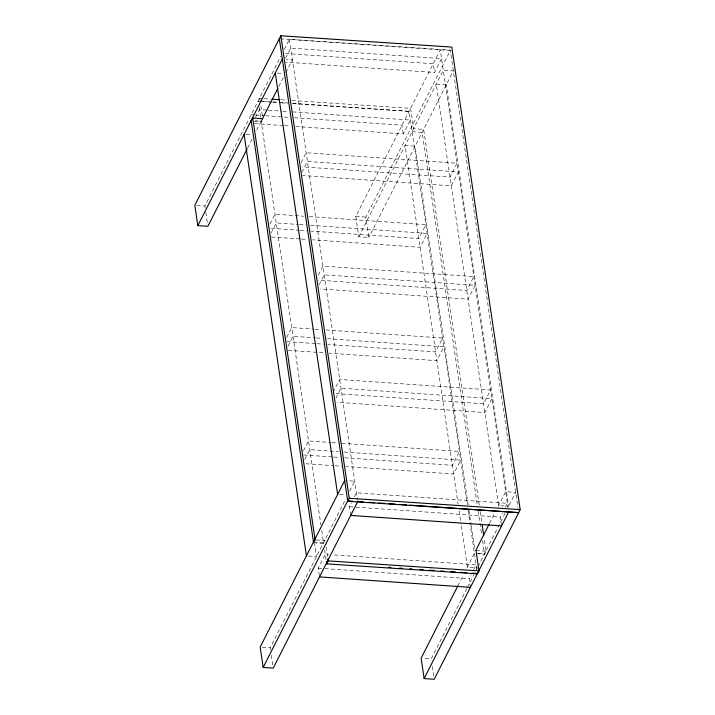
<?xml version="1.0" encoding="UTF-8"?>
<svg xmlns="http://www.w3.org/2000/svg" width="715" height="715" viewBox="0 0 715 715"><rect width="100%" height="100%" fill="white"/><g stroke="black" fill="none" stroke-linecap="round" stroke-linejoin="round"><path stroke-width="0.54" stroke-dasharray="3.58 2.68" d="M205.187 208.101L204.874 205.956L280.825 56.244M284.347 49.308L289.369 39.388L450.334 50.542L365.83 217.101L368.842 237.452L358.787 236.781L355.775 216.439L440.279 49.871L507.999 507.739M263.093 98.581L259.768 98.366L258.258 101.333L261.583 101.557M255.452 117.51L259.474 109.583L267.24 110.119M285.634 58.022L290.665 48.111L441.566 58.594L434.523 72.474L285.839 62.142M247.613 147.978L252.145 139.05M256.667 130.13L261.699 120.218M278.805 86.506L283.328 77.586M285.839 72.626L292.381 59.738L286.349 59.336M262.271 119.7L261.27 121.684L254.227 121.219M269.921 224.135L274.953 214.214L303.804 216.225M301.113 162.662L306.136 152.751L457.046 163.226L450.003 177.106L302.427 166.863M271.217 232.849L276.24 222.937L298.432 224.483M301.9 172.378L307.432 161.465L458.333 171.949L451.29 185.828L302.606 175.506M286.688 337.489L291.72 327.577L313.912 329.115M318.381 275.025L322.903 266.105L473.813 276.589L466.77 290.469L318.086 280.137M287.984 346.212L293.007 336.291L315.199 337.838M319.167 284.74L324.199 274.828L475.1 285.303L468.057 299.183L320.481 288.94M295.706 126.466L403.34 133.946L410.383 120.066L292.766 111.889M358.787 236.781L443.282 70.222L453.337 70.883L368.842 237.452M303.455 450.843L308.487 440.932L330.679 442.469M333.136 392.347L339.67 379.459L490.579 389.943L483.537 403.823L334.852 393.5M304.751 459.566L309.783 449.655L338.624 451.657M335.934 398.094L340.966 388.182L491.866 398.666L484.824 412.546L337.248 402.295M270.538 649.899L270.216 647.754L345.667 499.034M349.689 491.107L354.72 481.195L345.676 480.596M319.346 575.798L318.211 568.166L325.254 554.286L328.587 554.518M350.69 515.417L349.403 506.703L351.414 502.734M354.425 496.782L356.445 492.823L507.346 503.297L505.335 507.266M457.841 585.862L463.374 574.958M466.895 568.014L474.438 553.142L470.363 525.561M489.534 523.398L495.066 512.494M498.078 506.542L505.621 491.67L515.676 492.34L508.133 507.212M470.407 587.373L469.12 578.65L471.131 574.681M473.643 569.73L476.163 564.77L333.02 554.831M501.59 525.9L500.303 517.177L502.314 513.218M466.886 588.508L431.181 658.908L423.137 658.372M467.396 587.516L473.929 574.628M476.449 569.676L477.45 567.692L467.396 567.022L461.193 525.096M477.96 566.7L505.121 513.164M476.512 553.66L484.547 554.188L486.057 551.22L484.1 537.966M280.325 38.789L450.262 50.068L518.026 508.177M277.295 73.082L283.328 73.484M264.201 98.652L270.86 99.099M280.843 99.76L286.384 100.127M291.926 100.493L410.598 108.367L413.61 128.718L423.664 129.379L479.363 505.943M262.691 101.628L271.566 102.218M272.674 102.29L280.441 102.808M281.549 102.88L288.199 103.326M292.641 103.621L409.087 111.343L467.261 504.602M255.166 120.808L261.198 121.21M412.099 131.685L422.154 132.355L477.477 506.372M246.112 134.554L252.145 134.956M196.831 205.419L204.874 205.956M355.775 216.439L365.83 217.101M339.634 494.539L344.666 494.869M316.119 539.941L325.173 540.54L323.663 543.516L315.619 542.989M476.002 550.55L486.057 551.22M313.483 541.997L323.538 542.658L321.741 530.53M478.46 553.41L484.493 553.812M308.451 556.011L316.495 556.547L314.537 543.302M262.173 647.218L270.216 647.754M285.66 53.5L433.236 63.751L434.523 72.474M260.403 101.012L278.162 102.245M279.27 102.325L288.145 102.942M292.587 103.246L409.087 111.343M268.357 110.199L281.665 111.12M282.782 111.2L288.324 111.585M251.144 114.74L254.477 114.972M255.586 115.052L264.461 115.669M265.569 115.741L289.977 117.439M294.419 117.743L402.053 125.223L403.34 133.946M254.656 123.615L283.506 125.617M284.615 125.697L290.165 126.081M309.354 216.609L425.854 224.698L418.82 238.578L311.186 231.106M299.549 224.555L306.199 225.019M310.641 225.323L427.15 233.421L420.107 247.301L312.473 239.82M271.244 228.326L298.977 230.257M300.094 230.337L306.744 230.793M271.423 236.969L300.273 238.98M301.381 239.051L306.932 239.436M315.02 329.195L320.57 329.579M326.12 329.964L442.63 338.052L435.587 351.932L327.953 344.46M316.316 337.909L321.857 338.302M327.407 338.687L443.917 346.775L436.874 360.655L329.24 353.183M286.903 341.609L315.744 343.611M316.861 343.692L323.52 344.156M288.19 350.332L324.807 352.87M331.787 442.549L337.337 442.934M341.779 443.246L459.396 451.415L452.354 465.295L344.719 457.815M344.174 452.041L460.683 460.129L453.641 474.009L346.006 466.538M303.669 454.963L332.52 456.974M333.628 457.046L339.169 457.43M306.065 463.767L333.807 465.688M334.915 465.769L341.573 466.234M349.403 506.703L354.944 507.087M356.061 507.158L500.303 517.177M318.211 568.166L323.761 568.55M324.869 568.631L469.12 578.65M480.176 511.466L481.812 522.504M478.129 510.778L481.776 535.419M482.536 540.567L484.547 554.188M468.155 504.799L415.111 146.235L405.056 145.565L458.1 504.138M468.969 510.322L471.087 524.658M471.248 525.766L474.68 548.932M468.075 510.117L470.193 524.461M474.501 553.526L476.869 569.587M459.075 510.76L461.032 523.997M432.289 666.398L433.71 676.041M289.369 39.388L357.572 500.446M259.768 98.366L260.081 100.502M260.877 105.856L262.62 117.635M326.12 546.966L327.55 556.61M259.152 107.402L320.928 525.007M324.61 549.942L326.549 563.009M205.822 212.382L207.404 223.089M271.325 655.253L272.755 664.887M446.303 84.763L436.248 84.102L498.587 505.55L508.642 506.22L446.303 84.763"/><path stroke-width="1.07" d="M279.315 38.726L347.731 501.251L518.679 512.592L520.18 509.616L451.773 47.092L280.825 35.75L194.82 205.285L197.823 225.636L207.877 226.298L247.113 148.97M197.823 225.636L282.327 59.068M251.215 121.014L252.726 118.038L262.771 118.708M262.199 119.226L277.795 88.49M344.666 480.525L260.162 647.093L263.174 667.435L273.228 668.105L357.732 501.537L363.283 501.921M263.174 667.435L347.678 500.875L352.701 501.206M347.731 501.251L349.242 498.275L280.825 35.75M476.002 550.55L479.014 570.892L477.504 573.868L326.675 563.867L328.185 560.891L327.863 558.746M457.841 585.862L421.126 658.238L424.129 678.58L434.184 679.25L518.688 512.691L409.883 505.156M475.949 550.166L489.024 524.39M424.129 678.58L508.633 512.02M271.968 99.171L279.726 99.689M349.242 498.275L520.18 509.616M328.185 560.891L479.014 570.892M368.824 502.305L374.374 502.699M378.816 503.002L385.474 503.467M388.799 503.7L395.458 504.155M399.9 504.468L406.549 504.933M350.69 515.417L501.59 525.9M388.683 567.326L390.899 567.478M399.774 568.094L402 568.246M409.767 568.791L411.983 568.943M419.75 569.48L423.083 569.712M429.742 570.177L434.175 570.481M440.833 570.945L444.158 571.178M450.816 571.643L455.258 571.946M460.809 572.331L466.35 572.715M471.9 573.108L476.342 573.412M319.507 576.889L470.407 587.373M482.142 524.712L483.769 535.758M275.284 72.948L337.623 494.405M326.353 561.722L326.675 563.867M252.726 118.038L315.118 539.879L313.608 542.855L251.144 120.54M244.101 134.42L306.44 555.877"/></g></svg>
